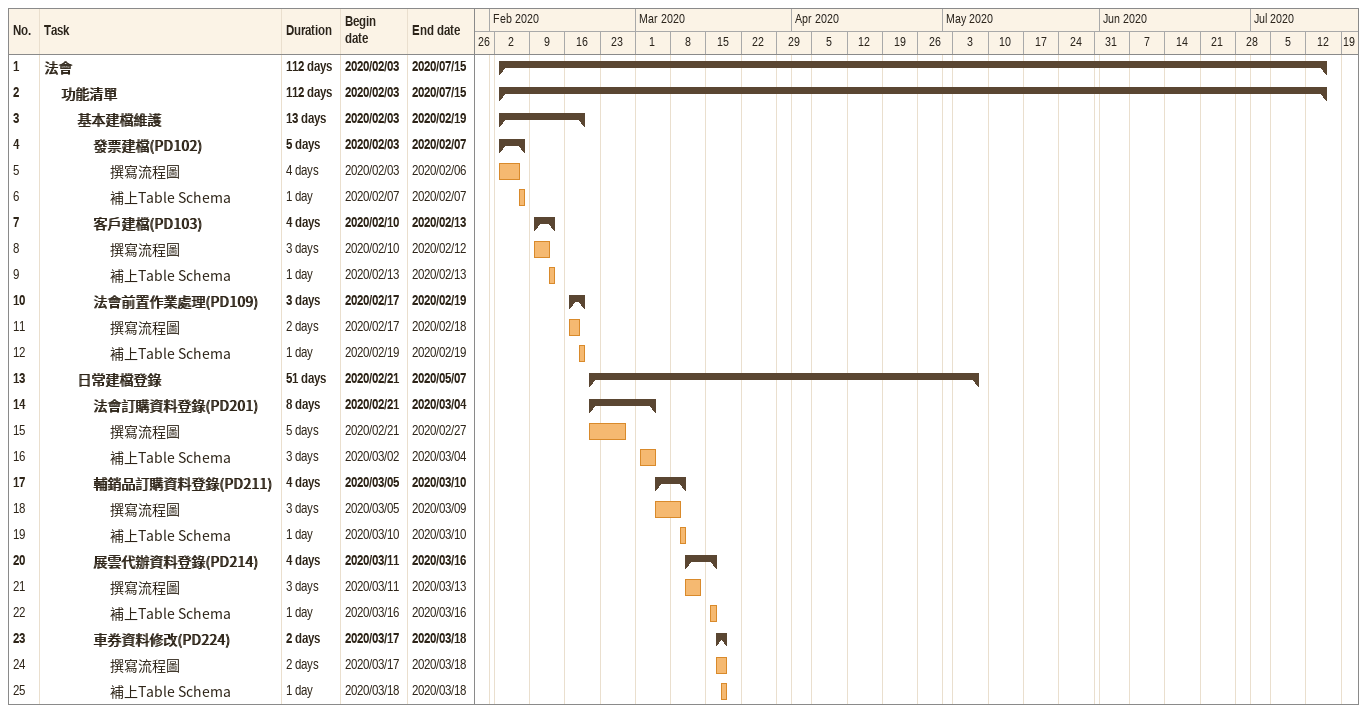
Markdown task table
| ID | Level | Task | Duration | Start | Finish |
|---|---|---|---|---|---|
| 1 | 1 | **法會** | 112d | 2020-02-03 | 2020-07-15 |
| 2 | 2 | **功能清單** | 112d | 2020-02-03 | 2020-07-15 |
| 3 | 3 | **基本建檔維護** | 13d | 2020-02-03 | 2020-02-19 |
| 4 | 4 | **發票建檔(PD102)** | 5d | 2020-02-03 | 2020-02-07 |
| 5 | 5 | 撰寫流程圖 | 4d | 2020-02-03 | 2020-02-06 |
| 6 | 5 | 補上Table Schema | 1d | 2020-02-07 | 2020-02-07 |
| 7 | 4 | **客戶建檔(PD103)** | 4d | 2020-02-10 | 2020-02-13 |
| 8 | 5 | 撰寫流程圖 | 3d | 2020-02-10 | 2020-02-12 |
| 9 | 5 | 補上Table Schema | 1d | 2020-02-13 | 2020-02-13 |
| 10 | 4 | **法會前置作業處理(PD109)** | 3d | 2020-02-17 | 2020-02-19 |
| 11 | 5 | 撰寫流程圖 | 2d | 2020-02-17 | 2020-02-18 |
| 12 | 5 | 補上Table Schema | 1d | 2020-02-19 | 2020-02-19 |
| 13 | 3 | **日常建檔登錄** | 51d | 2020-02-21 | 2020-05-07 |
| 14 | 4 | **法會訂購資料登錄(PD201)** | 8d | 2020-02-21 | 2020-03-04 |
| 15 | 5 | 撰寫流程圖 | 5d | 2020-02-21 | 2020-02-27 |
| 16 | 5 | 補上Table Schema | 3d | 2020-03-02 | 2020-03-04 |
| 17 | 4 | **輔銷品訂購資料登錄(PD211)** | 4d | 2020-03-05 | 2020-03-10 |
| 18 | 5 | 撰寫流程圖 | 3d | 2020-03-05 | 2020-03-09 |
| 19 | 5 | 補上Table Schema | 1d | 2020-03-10 | 2020-03-10 |
| 20 | 4 | **展雲代辦資料登錄(PD214)** | 4d | 2020-03-11 | 2020-03-16 |
| 21 | 5 | 撰寫流程圖 | 3d | 2020-03-11 | 2020-03-13 |
| 22 | 5 | 補上Table Schema | 1d | 2020-03-16 | 2020-03-16 |
| 23 | 4 | **車券資料修改(PD224)** | 2d | 2020-03-17 | 2020-03-18 |
| 24 | 5 | 撰寫流程圖 | 2d | 2020-03-17 | 2020-03-18 |
| 25 | 5 | 補上Table Schema | 1d | 2020-03-18 | 2020-03-18 |
